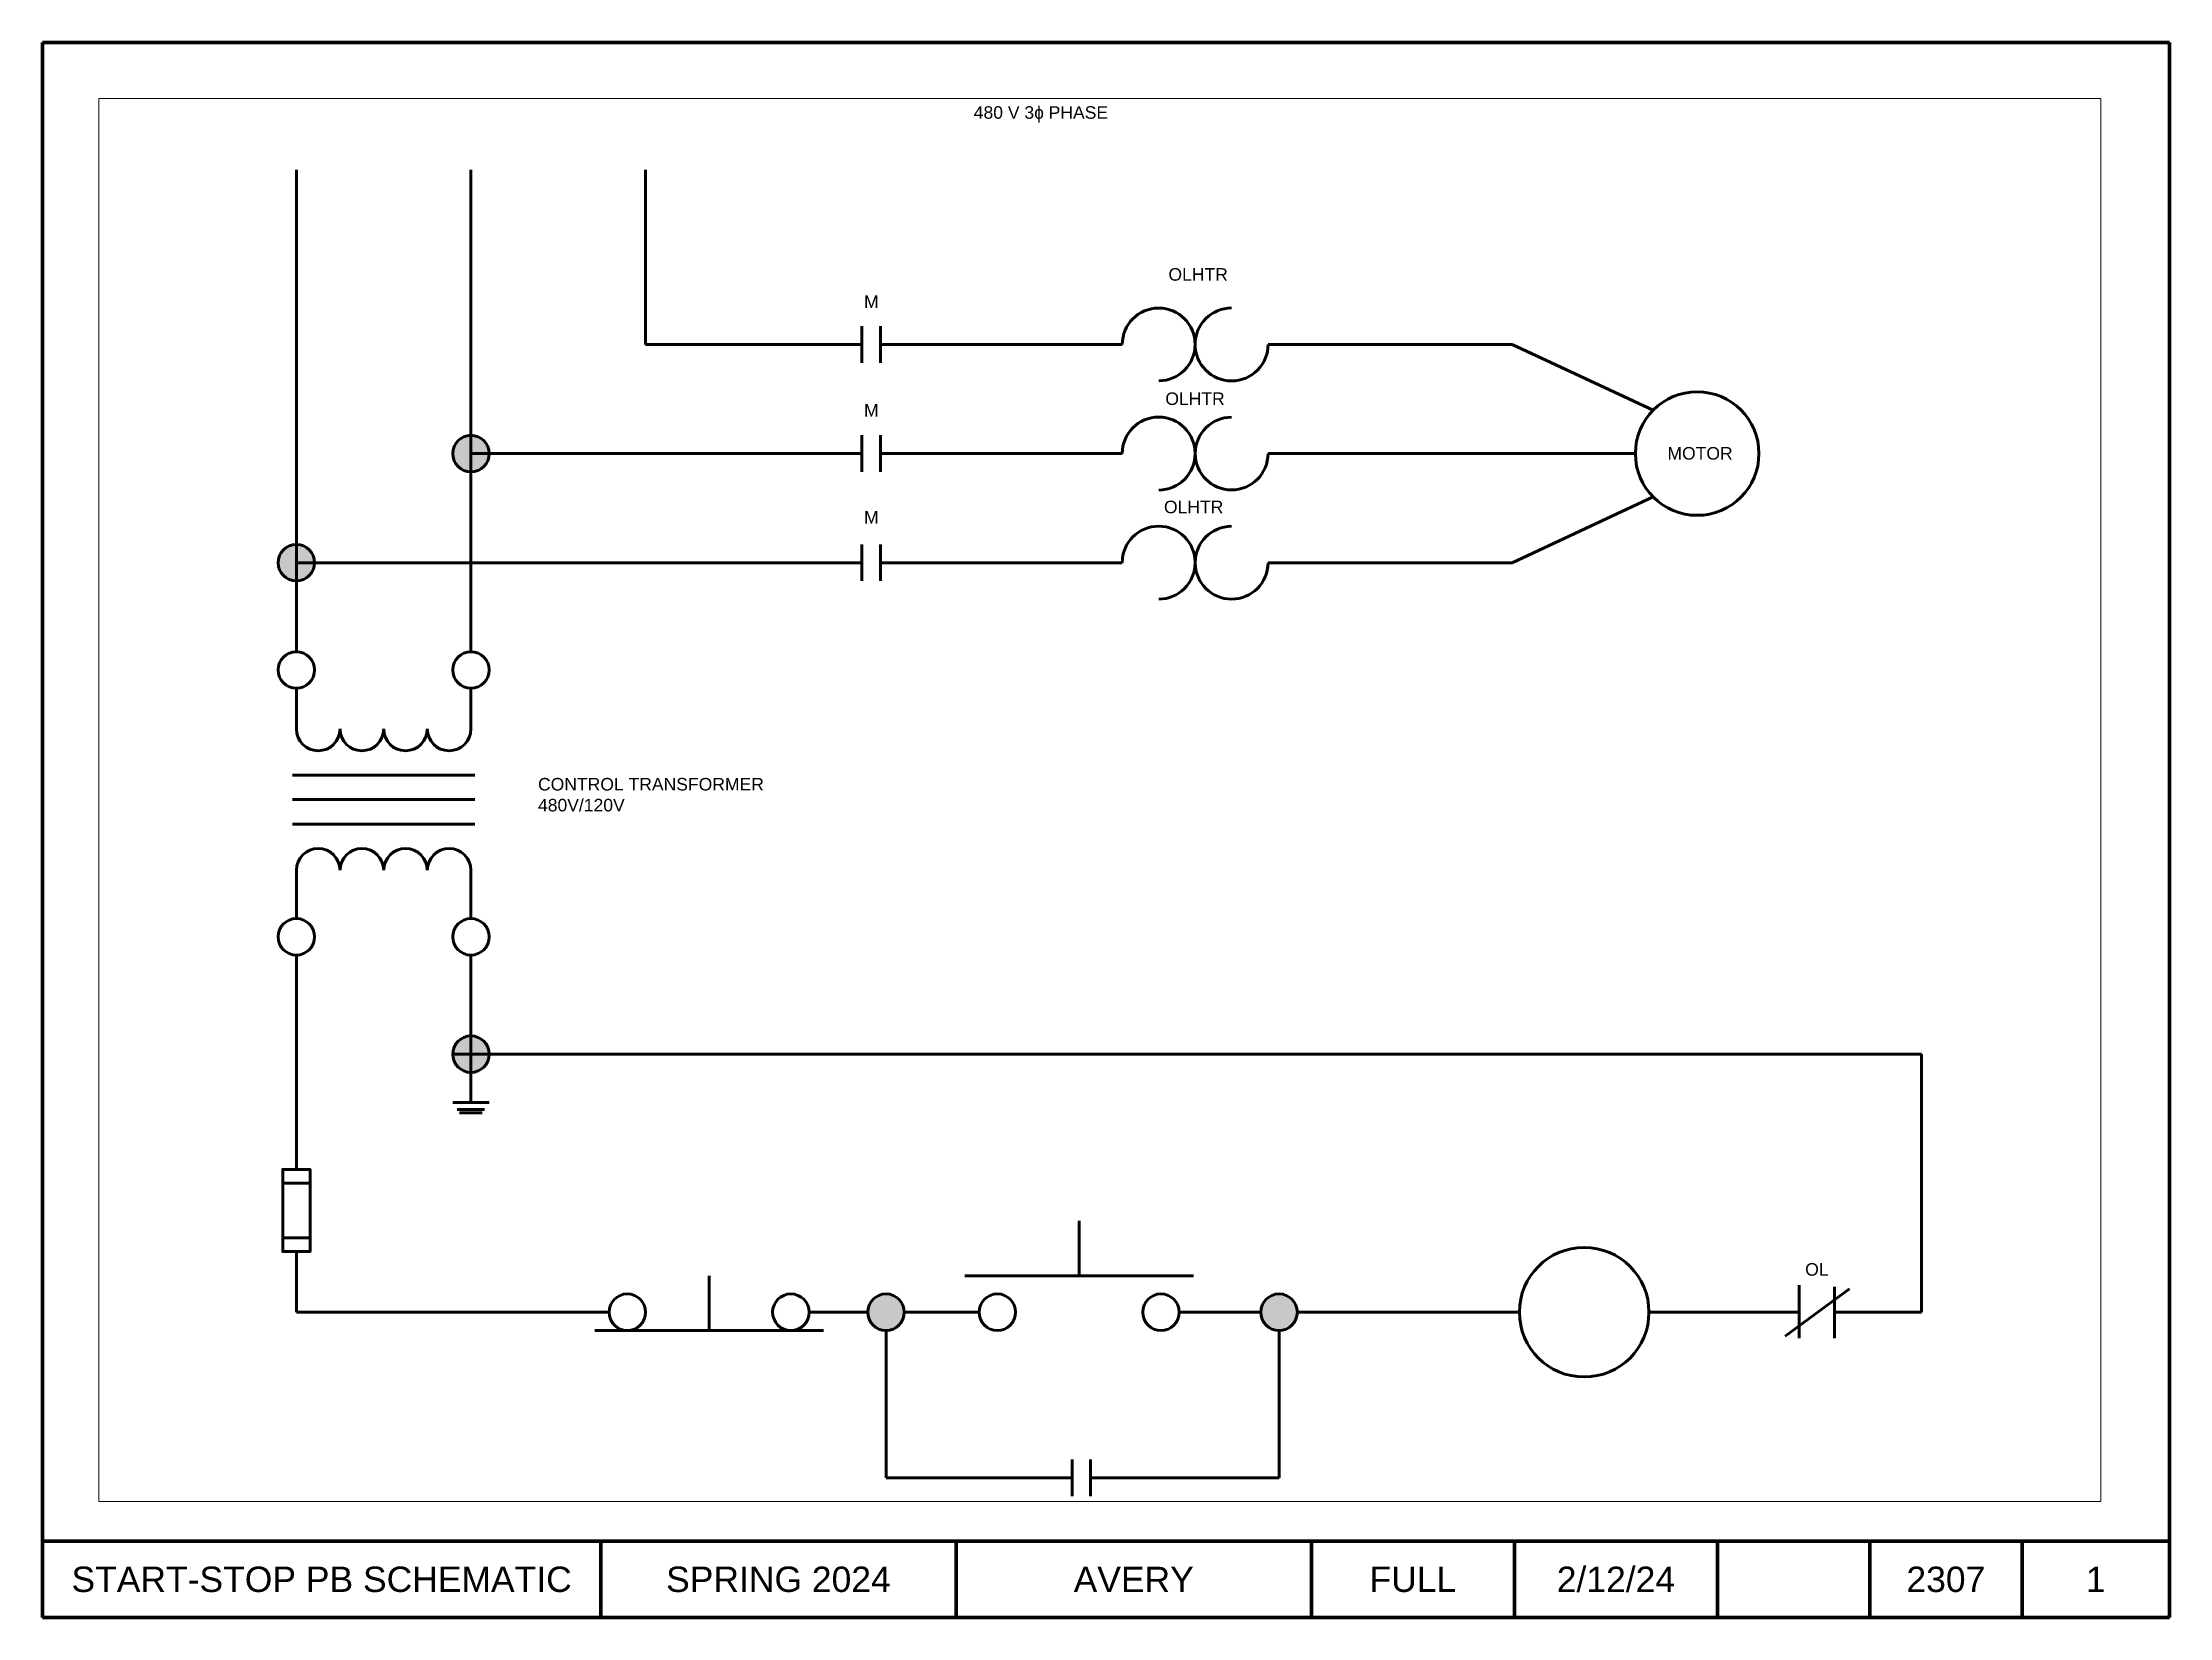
# Paper-space layout '1' of a CAD drawing. Header units: inches. Extents: x 0 to 10.5, y 0.1 to 7.8.
# The model-space entities are those that its viewports show. They can reach past a viewport. Long polylines and large blocks are cut down to what shows.
import ezdxf

# ---------------------------------------------------------------- set-up
doc = ezdxf.new("R2010")
doc.units = ezdxf.units.IN
doc.header["$MEASUREMENT"] = 0
for name, color, linetype, lineweight in [('Border', 5, 'Continuous', 80), ('Object', 1, 'Continuous', 60), ('Text', 7, 'Continuous', 30)]:
    doc.layers.add(name, color=color, linetype=linetype, lineweight=lineweight)
doc.layers.add('VP', color=8, linetype='Continuous', plot=False)
doc.styles.get("Standard").update_dxf_attribs({"font": 'arial.ttf'})

msp = doc.modelspace()

# ---------------------------------------------------------------- hatches: boundary and pattern name
at = {"layer": 'Object'}
h = msp.add_hatch(color=256, dxfattribs=at)
h.dxf.hatch_style = 1
h.paths.add_polyline_path([(171.29, 94.57, 1), (163.29, 94.57, 1)])
h.paths.add_polyline_path([(249.44, 94.57, 1), (257.44, 94.57, 1)])
h.paths.add_polyline_path([(76.32, 155.14, 0.414214), (72.32, 151.14), (76.32, 151.14)])
h.paths.add_polyline_path([(76.32, 155.14), (76.32, 151.14), (80.32, 151.14, 0.414214)])
h.paths.add_polyline_path([(80.32, 151.14), (76.32, 151.14), (76.32, 147.14, 0.414214)])
h.paths.add_polyline_path([(76.32, 151.14), (72.32, 151.14, 0.414214), (76.32, 147.14)])
h.paths.add_polyline_path([(42.07, 258.88), (38.07, 258.88), (38.07, 254.88, 0.414214)])
h.paths.add_polyline_path([(38.07, 262.88, 0.414214), (34.07, 258.88, 0.414214), (38.07, 254.88), (38.07, 258.88)])
h.paths.add_polyline_path([(38.07, 262.88), (38.07, 258.88), (42.07, 258.88, 0.414214)])
h.paths.add_polyline_path([(80.32, 282.8), (76.32, 282.8), (76.32, 278.8, 0.414214)])
h.paths.add_polyline_path([(76.32, 282.8), (76.32, 286.8, 0.414214), (72.32, 282.8, 0.414214), (76.32, 278.8)])
h.paths.add_polyline_path([(76.32, 286.8), (76.32, 282.8), (80.32, 282.8, 0.414214)])

# ---------------------------------------------------------------- linework, layer by layer
for p, q in [((38.07, 258.88), (38.07, 344.97)), ((76.32, 344.97), (76.32, 282.8)), ((114.58, 344.97), (114.58, 306.72)), ((162.02, 310.72), (162.02, 302.72)), ((166.06, 310.72), (166.06, 302.72)), ((114.58, 306.72), (162.02, 306.72)), ((166.06, 306.72), (219.07, 306.72)), ((251.03, 306.72), (304.55, 306.72)), ((304.55, 306.72), (335.44, 292.31)), ((162.02, 286.8), (162.02, 278.8)), ((166.06, 286.8), (166.06, 278.8)), ((76.32, 282.8), (162.02, 282.8)), ((76.32, 282.8), (76.32, 239.36)), ((166.06, 282.8), (219.05, 282.8)), ((251.01, 282.8), (331.53, 282.8)), ((335.44, 273.29), (304.55, 258.88)), ((162.02, 262.88), (162.02, 254.88)), ((166.06, 262.88), (166.06, 254.88)), ((38.07, 239.36), (38.07, 258.88)), ((162.02, 258.88), (38.07, 258.88)), ((219.05, 258.88), (166.06, 258.88)), ((304.55, 258.88), (251.01, 258.88)), ((38.07, 222.43), (38.07, 231.36)), ((76.32, 231.36), (76.32, 222.43)), ((57.2, 212.29), (37.2, 212.29)), ((57.2, 212.29), (77.2, 212.29)), ((57.2, 206.94), (37.2, 206.94)), ((57.2, 206.94), (77.2, 206.94)), ((57.2, 201.58), (37.2, 201.58)), ((57.2, 201.58), (77.2, 201.58)), ((38.07, 180.86), (38.07, 191.44)), ((76.32, 191.44), (76.32, 180.86)), ((38.07, 151.14), (38.07, 172.86)), ((76.32, 172.86), (76.32, 151.14)), ((38.07, 125.86), (38.07, 151.14)), ((76.32, 151.14), (72.32, 151.14)), ((76.32, 151.14), (394.24, 151.14)), ((76.32, 151.14), (76.32, 140.54)), ((394.24, 151.14), (394.24, 94.57)), ((72.32, 140.54), (80.32, 140.54)), ((73.32, 139.04), (79.32, 139.04)), ((73.82, 138.29), (78.82, 138.29)), ((209.62, 102.57), (209.62, 114.57)), ((38.07, 94.57), (38.07, 107.86)), ((128.51, 90.57), (128.51, 102.57)), ((191.7, 102.57), (184.57, 102.57)), ((191.7, 102.57), (227.55, 102.57)), ((227.55, 102.57), (234.67, 102.57)), ((364.38, 89.29), (378.42, 99.7)), ((367.42, 100.48), (367.42, 88.86)), ((375.17, 88.86), (375.17, 100.16)), ((106.59, 94.57), (38.07, 94.57)), ((163.29, 94.57), (150.44, 94.57)), ((187.7, 94.57), (171.29, 94.57)), ((249.44, 94.57), (231.55, 94.57)), ((306.11, 94.57), (257.44, 94.57)), ((367.42, 94.57), (334.51, 94.57)), ((394.24, 94.57), (375.17, 94.57)), ((110.59, 90.57), (103.46, 90.57)), ((110.59, 90.57), (146.44, 90.57)), ((146.44, 90.57), (153.56, 90.57)), ((167.29, 90.57), (167.29, 58.25)), ((253.44, 58.25), (253.44, 90.57)), ((208.11, 62.25), (208.11, 54.25)), ((212.14, 62.25), (212.14, 54.25)), ((167.29, 58.25), (208.11, 58.25)), ((212.14, 58.25), (253.44, 58.25))]:
    msp.add_line(p, q, dxfattribs=at)
for points in [[(35.07, 122.86), (41.07, 122.86), (41.07, 125.86), (35.07, 125.86), (35.07, 107.86), (41.07, 107.86), (41.07, 110.86), (35.07, 110.86)], [(41.07, 122.86), (41.07, 110.86)]]:
    msp.add_lwpolyline(points, dxfattribs=at)
for centre, radius in [((345.07, 282.8), 13.54), ((76.32, 282.8), 4), ((38.07, 258.88), 4), ((38.07, 235.36), 4), ((76.32, 235.36), 4), ((38.07, 176.86), 4), ((76.32, 176.86), 4), ((76.32, 151.14), 4), ((320.31, 94.57), 14.2), ((110.59, 94.57), 4), ((146.44, 94.57), 4), ((167.29, 94.57), 4), ((191.7, 94.57), 4), ((227.55, 94.57), 4), ((253.44, 94.57), 4)]:
    msp.add_circle(centre, radius, dxfattribs=at)
for centre, radius, start, end in [((227.05, 306.72), 7.98, 270, 180), ((243.03, 306.72), 8, 90, 0), ((227.05, 282.8), 8, 270, 180), ((243.03, 282.8), 7.98, 90, 0), ((227.05, 258.88), 8, 270, 180), ((243.03, 258.88), 7.98, 90, 360), ((42.85, 222.43), 4.78, 180, 0), ((52.42, 222.43), 4.78, 180, 0), ((61.98, 222.43), 4.78, 180, 0), ((71.54, 222.43), 4.78, 180, 0), ((42.85, 191.44), 4.78, 0, 180), ((52.42, 191.44), 4.78, 0, 180), ((61.98, 191.44), 4.78, 0, 180), ((71.54, 191.44), 4.78, 0, 180)]:
    msp.add_arc(centre, radius, start, end, dxfattribs=at)

# ---------------------------------------------------------------- texts
at = {"layer": 'Text', "char_height": 2.75, "attachment_point": 1}
for s, width, heights, insert in [('480 V 3ɸ PHASE', 51.0502, [8.71], (186.52, 358.95)), ('OLHTR', 3.8134, [5], (229.19, 323.45)), ('M', 3.8134, [5], (162.48, 317.47)), ('OLHTR', 3.8134, [5], (228.51, 296.2)), ('M', 3.8134, [5], (162.48, 293.65)), ('MOTOR', 2.75, [5], (338.55, 284.23)), ('OLHTR', 3.8134, [5], (228.21, 272.47)), ('M', 3.8134, [5], (162.48, 270.21)), ('CONTROL TRANSFORMER\\P480V/120V', 64.4698, [15.45], (91.02, 211.69)), ('OL', 3.8134, [5], (368.74, 105.33))]:
    msp.add_mtext_dynamic_manual_height_columns(s, width=width, gutter_width=0.469, heights=heights, dxfattribs=dict(at, insert=insert))

psp = doc.layouts.new('1')

# ---------------------------------------------------------------- linework, layer by layer
at = {"layer": 'Border'}
for p, q in [((0.008, 0.053), (0.008, 7.812)), ((0.008, 7.812), (10.484, 7.812)), ((10.484, 7.812), (10.484, 0.053)), ((0.008, 0.428), (10.484, 0.428)), ((2.758, 0.053), (2.758, 0.428)), ((4.508, 0.053), (4.508, 0.428)), ((6.258, 0.053), (6.258, 0.428)), ((7.258, 0.053), (7.258, 0.428)), ((8.258, 0.053), (8.258, 0.428)), ((9.008, 0.053), (9.008, 0.428)), ((9.758, 0.053), (9.758, 0.428)), ((0.008, 0.053), (10.484, 0.053))]:
    psp.add_line(p, q, dxfattribs=at)

# ---------------------------------------------------------------- texts
at = {"layer": 'Text', "char_height": 0.125, "attachment_point": 5}
for s, width, insert in [('START-STOP PB SCHEMATIC', 2.75, (1.383, 0.24)), ('SPRING 2024', 1.75, (3.633, 0.24)), ('AVERY', 1.75, (5.383, 0.24)), ('FULL', 1, (6.758, 0.24)), ('2/12/24', 1, (7.758, 0.24)), ('2307', 0.75, (9.383, 0.24)), ('1', 0.7258, (10.121, 0.24))]:
    psp.add_mtext_dynamic_manual_height_columns(s, width=width, gutter_width=0.625, heights=[0], dxfattribs=dict(at, insert=insert))

# ---------------------------------------------------------------- viewports
at = {"layer": 'VP', "view_target_point": (214.154, 203.318)}
psp.add_viewport(center=(5.216, 4.08), size=(9.861, 6.91206), view_center_point=(0, 3.533), view_height=307.56708, dxfattribs=at)

doc.saveas('drawing.dxf')
